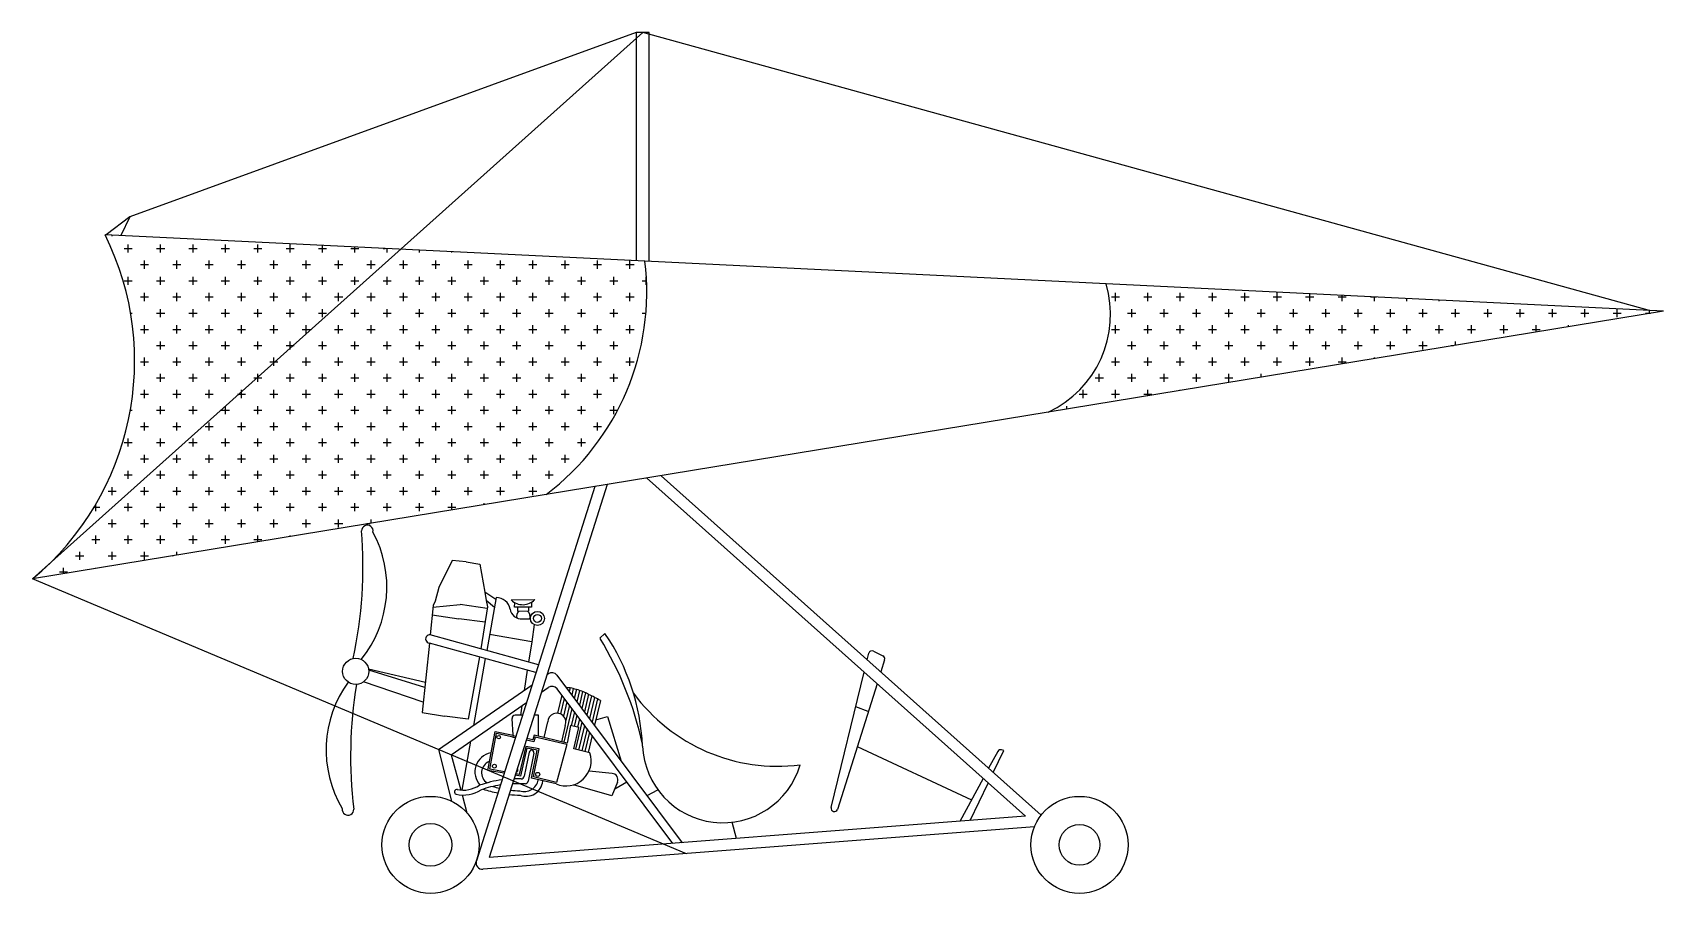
# Model space of a CAD drawing. Header units: millimetres. Extents: x -3234 to 1804, y 0 to 2661.
import ezdxf

# ---------------------------------------------------------------- set-up
doc = ezdxf.new("R2010")
doc.units = ezdxf.units.MM
doc.linetypes.add('CONTINUA', pattern=[0])
doc.layers.add('ceco.net 326', color=7, linetype='CONTINUA')

# ---------------------------------------------------------------- blocks, each defined once
blk = doc.blocks.new('*X2')
at = {"color": 0}
for p, q in [((5.65, 9.35), (5.65, 9.372)), ((5.75, 9.35), (5.75, 9.375)), ((5.85, 9.35), (5.85, 9.375)), ((5.95, 9.35), (5.95, 9.375)), ((6.05, 9.35), (6.05, 9.375)), ((6.15, 9.35), (6.15, 9.375)), ((6.25, 9.35), (6.25, 9.375)), ((6.3, 9.4), (6.3, 9.4038)), ((4.7, 9.3), (4.7, 9.325)), ((4.8, 9.3), (4.8, 9.325)), ((4.9, 9.3), (4.9, 9.325)), ((5, 9.3), (5, 9.325)), ((5.1, 9.3), (5.1, 9.325)), ((5.2, 9.3), (5.2, 9.325)), ((5.25, 9.35), (5.25, 9.3524)), ((5.3, 9.3), (5.3, 9.325)), ((5.35, 9.35), (5.35, 9.3573)), ((5.4, 9.3), (5.4, 9.325)), ((5.45, 9.35), (5.45, 9.3622)), ((5.4625, 9.3625), (5.4567, 9.3625)), ((5.5, 9.3), (5.5, 9.325)), ((5.5625, 9.3625), (5.5375, 9.3625)), ((5.55, 9.35), (5.55, 9.3671)), ((5.6, 9.3), (5.6, 9.325)), ((5.6625, 9.3625), (5.6375, 9.3625)), ((5.7, 9.3), (5.7, 9.325)), ((5.7625, 9.3625), (5.7375, 9.3625)), ((5.8, 9.3), (5.8, 9.325)), ((5.8625, 9.3625), (5.8375, 9.3625)), ((5.9, 9.3), (5.9, 9.325)), ((5.9625, 9.3625), (5.9375, 9.3625)), ((6, 9.3), (6, 9.325)), ((6.0625, 9.3625), (6.0375, 9.3625)), ((6.1, 9.3), (6.1, 9.325)), ((6.1625, 9.3625), (6.1375, 9.3625)), ((6.2, 9.3), (6.2, 9.325)), ((6.2625, 9.3625), (6.2375, 9.3625)), ((4.65, 9.25), (4.65, 9.275)), ((4.7125, 9.3125), (4.6875, 9.3125)), ((4.75, 9.25), (4.75, 9.275)), ((4.8125, 9.3125), (4.7875, 9.3125)), ((4.85, 9.25), (4.85, 9.275)), ((4.9125, 9.3125), (4.8875, 9.3125)), ((4.95, 9.25), (4.95, 9.275)), ((5.0125, 9.3125), (4.9875, 9.3125)), ((5.05, 9.25), (5.05, 9.275)), ((5.1125, 9.3125), (5.0875, 9.3125)), ((5.15, 9.25), (5.15, 9.275)), ((5.2125, 9.3125), (5.1875, 9.3125)), ((5.25, 9.25), (5.25, 9.275)), ((5.3125, 9.3125), (5.2875, 9.3125)), ((5.35, 9.25), (5.35, 9.275)), ((5.4125, 9.3125), (5.3875, 9.3125)), ((5.45, 9.25), (5.45, 9.275)), ((5.5125, 9.3125), (5.4875, 9.3125)), ((5.55, 9.25), (5.55, 9.275)), ((5.6125, 9.3125), (5.5875, 9.3125)), ((5.65, 9.25), (5.65, 9.275)), ((5.7125, 9.3125), (5.6875, 9.3125)), ((5.75, 9.25), (5.75, 9.275)), ((5.8125, 9.3125), (5.7875, 9.3125)), ((5.85, 9.25), (5.85, 9.275)), ((5.9125, 9.3125), (5.8875, 9.3125)), ((5.95, 9.25), (5.95, 9.275)), ((6.0125, 9.3125), (5.9875, 9.3125)), ((6.05, 9.25), (6.05, 9.275)), ((6.1125, 9.3125), (6.0875, 9.3125)), ((6.15, 9.25), (6.15, 9.275)), ((6.2125, 9.3125), (6.1875, 9.3125)), ((6.25, 9.25), (6.25, 9.275)), ((4.6625, 9.2625), (4.6488, 9.2625)), ((4.7, 9.2), (4.7, 9.225)), ((4.7625, 9.2625), (4.7375, 9.2625)), ((4.8, 9.2), (4.8, 9.225)), ((4.8625, 9.2625), (4.8375, 9.2625)), ((4.9, 9.2), (4.9, 9.225)), ((4.9625, 9.2625), (4.9375, 9.2625)), ((5, 9.2), (5, 9.225)), ((5.0625, 9.2625), (5.0375, 9.2625)), ((5.1, 9.2), (5.1, 9.225)), ((5.1625, 9.2625), (5.1375, 9.2625)), ((5.2, 9.2), (5.2, 9.225)), ((5.2625, 9.2625), (5.2375, 9.2625)), ((5.3, 9.2), (5.3, 9.225)), ((5.3625, 9.2625), (5.3375, 9.2625)), ((5.4, 9.2), (5.4, 9.225)), ((5.4625, 9.2625), (5.4375, 9.2625)), ((5.5, 9.2), (5.5, 9.225)), ((5.5625, 9.2625), (5.5375, 9.2625)), ((5.6, 9.2), (5.6, 9.225)), ((5.6625, 9.2625), (5.6375, 9.2625)), ((5.7, 9.2), (5.7, 9.225)), ((5.7625, 9.2625), (5.7375, 9.2625)), ((5.8, 9.2), (5.8, 9.225)), ((5.8625, 9.2625), (5.8375, 9.2625)), ((5.9, 9.2), (5.9, 9.225)), ((5.9625, 9.2625), (5.9375, 9.2625)), ((6, 9.2), (6, 9.225)), ((6.0625, 9.2625), (6.0375, 9.2625)), ((6.1, 9.2), (6.1, 9.225)), ((6.1625, 9.2625), (6.1375, 9.2625)), ((6.2, 9.2), (6.2, 9.225)), ((6.2625, 9.2625), (6.2375, 9.2625)), ((4.65, 9.1721), (4.65, 9.175)), ((4.7125, 9.2125), (4.6875, 9.2125)), ((4.75, 9.15), (4.75, 9.175)), ((4.8125, 9.2125), (4.7875, 9.2125)), ((4.85, 9.15), (4.85, 9.175)), ((4.9125, 9.2125), (4.8875, 9.2125)), ((4.95, 9.15), (4.95, 9.175)), ((5.0125, 9.2125), (4.9875, 9.2125)), ((5.05, 9.15), (5.05, 9.175)), ((5.1125, 9.2125), (5.0875, 9.2125)), ((5.15, 9.15), (5.15, 9.175)), ((5.2125, 9.2125), (5.1875, 9.2125)), ((5.25, 9.15), (5.25, 9.175)), ((5.3125, 9.2125), (5.2875, 9.2125)), ((5.35, 9.15), (5.35, 9.175)), ((5.4125, 9.2125), (5.3875, 9.2125)), ((5.45, 9.15), (5.45, 9.175)), ((5.5125, 9.2125), (5.4875, 9.2125)), ((5.55, 9.15), (5.55, 9.175)), ((5.6125, 9.2125), (5.5875, 9.2125)), ((5.65, 9.15), (5.65, 9.175)), ((5.7125, 9.2125), (5.6875, 9.2125)), ((5.75, 9.15), (5.75, 9.175)), ((5.8125, 9.2125), (5.7875, 9.2125)), ((5.85, 9.15), (5.85, 9.175)), ((5.9125, 9.2125), (5.8875, 9.2125)), ((5.95, 9.15), (5.95, 9.175)), ((6.0125, 9.2125), (5.9875, 9.2125)), ((6.05, 9.15), (6.05, 9.175)), ((6.1125, 9.2125), (6.0875, 9.2125)), ((6.15, 9.15), (6.15, 9.175)), ((6.2125, 9.2125), (6.1875, 9.2125)), ((4.6625, 9.1625), (4.6507, 9.1625)), ((4.7, 9.1), (4.7, 9.125)), ((4.7625, 9.1625), (4.7375, 9.1625)), ((4.8, 9.1), (4.8, 9.125)), ((4.8625, 9.1625), (4.8375, 9.1625)), ((4.9, 9.1), (4.9, 9.125)), ((4.9625, 9.1625), (4.9375, 9.1625)), ((5, 9.1), (5, 9.125)), ((5.0625, 9.1625), (5.0375, 9.1625)), ((5.1, 9.1), (5.1, 9.125)), ((5.1625, 9.1625), (5.1375, 9.1625)), ((5.2, 9.1), (5.2, 9.125)), ((5.2625, 9.1625), (5.2375, 9.1625)), ((5.3, 9.1), (5.3, 9.125)), ((5.3625, 9.1625), (5.3375, 9.1625)), ((5.4, 9.1), (5.4, 9.125)), ((5.4625, 9.1625), (5.4375, 9.1625)), ((5.5, 9.1), (5.5, 9.125)), ((5.5625, 9.1625), (5.5375, 9.1625)), ((5.6, 9.1), (5.6, 9.125)), ((5.6625, 9.1625), (5.6375, 9.1625)), ((5.7, 9.1), (5.7, 9.125)), ((5.7625, 9.1625), (5.7375, 9.1625)), ((5.8, 9.1), (5.8, 9.125)), ((5.8625, 9.1625), (5.8375, 9.1625)), ((5.9, 9.1), (5.9, 9.125)), ((5.9625, 9.1625), (5.9375, 9.1625)), ((6, 9.1), (6, 9.125)), ((6.0625, 9.1625), (6.0375, 9.1625)), ((6.1, 9.1), (6.1, 9.125)), ((6.1625, 9.1625), (6.1375, 9.1625)), ((6.2, 9.1), (6.2, 9.125)), ((6.2428, 9.1625), (6.2375, 9.1625)), ((4.7125, 9.1125), (4.6875, 9.1125)), ((4.75, 9.05), (4.75, 9.075)), ((4.8125, 9.1125), (4.7875, 9.1125)), ((4.85, 9.05), (4.85, 9.075)), ((4.9125, 9.1125), (4.8875, 9.1125)), ((4.95, 9.05), (4.95, 9.075)), ((5.0125, 9.1125), (4.9875, 9.1125)), ((5.05, 9.05), (5.05, 9.075)), ((5.1125, 9.1125), (5.0875, 9.1125)), ((5.15, 9.05), (5.15, 9.075)), ((5.2125, 9.1125), (5.1875, 9.1125)), ((5.25, 9.05), (5.25, 9.075)), ((5.3125, 9.1125), (5.2875, 9.1125)), ((5.35, 9.05), (5.35, 9.075)), ((5.4125, 9.1125), (5.3875, 9.1125)), ((5.45, 9.05), (5.45, 9.075)), ((5.5125, 9.1125), (5.4875, 9.1125)), ((5.55, 9.05), (5.55, 9.075)), ((5.6125, 9.1125), (5.5875, 9.1125)), ((5.65, 9.05), (5.65, 9.075)), ((5.7125, 9.1125), (5.6875, 9.1125)), ((5.75, 9.05), (5.75, 9.075)), ((5.8125, 9.1125), (5.7875, 9.1125)), ((5.85, 9.05), (5.85, 9.075)), ((5.9125, 9.1125), (5.8875, 9.1125)), ((5.95, 9.05), (5.95, 9.075)), ((6.0125, 9.1125), (5.9875, 9.1125)), ((6.05, 9.05), (6.05, 9.075)), ((6.1125, 9.1125), (6.0875, 9.1125)), ((6.15, 9.05), (6.15, 9.075)), ((6.2125, 9.1125), (6.1875, 9.1125)), ((4.7, 9), (4.7, 9.025)), ((4.7625, 9.0625), (4.7375, 9.0625)), ((4.8, 9), (4.8, 9.025)), ((4.8625, 9.0625), (4.8375, 9.0625)), ((4.9, 9), (4.9, 9.025)), ((4.9625, 9.0625), (4.9375, 9.0625)), ((5, 9), (5, 9.025)), ((5.0625, 9.0625), (5.0375, 9.0625)), ((5.1, 9), (5.1, 9.025)), ((5.1625, 9.0625), (5.1375, 9.0625)), ((5.2, 9), (5.2, 9.025)), ((5.2625, 9.0625), (5.2375, 9.0625)), ((5.3, 9), (5.3, 9.025)), ((5.3625, 9.0625), (5.3375, 9.0625)), ((5.4, 9), (5.4, 9.025)), ((5.4625, 9.0625), (5.4375, 9.0625)), ((5.5, 9), (5.5, 9.025)), ((5.5625, 9.0625), (5.5375, 9.0625)), ((5.6, 9), (5.6, 9.025)), ((5.6625, 9.0625), (5.6375, 9.0625)), ((5.7, 9), (5.7, 9.025)), ((5.7625, 9.0625), (5.7375, 9.0625)), ((5.8, 9), (5.8, 9.025)), ((5.8625, 9.0625), (5.8375, 9.0625)), ((5.9, 9), (5.9, 9.025)), ((5.9625, 9.0625), (5.9375, 9.0625)), ((6, 9), (6, 9.025)), ((6.0625, 9.0625), (6.0375, 9.0625)), ((6.1, 9), (6.1, 9.025)), ((6.1625, 9.0625), (6.1375, 9.0625)), ((6.2, 9), (6.2, 9.025)), ((4.7125, 9.0125), (4.6875, 9.0125)), ((4.75, 8.95), (4.75, 8.975)), ((4.8125, 9.0125), (4.7875, 9.0125)), ((4.85, 8.95), (4.85, 8.975)), ((4.9125, 9.0125), (4.8875, 9.0125)), ((4.95, 8.95), (4.95, 8.975)), ((5.0125, 9.0125), (4.9875, 9.0125)), ((5.05, 8.95), (5.05, 8.975)), ((5.1125, 9.0125), (5.0875, 9.0125)), ((5.15, 8.95), (5.15, 8.975)), ((5.2125, 9.0125), (5.1875, 9.0125)), ((5.25, 8.95), (5.25, 8.975)), ((5.3125, 9.0125), (5.2875, 9.0125)), ((5.35, 8.95), (5.35, 8.975)), ((5.4125, 9.0125), (5.3875, 9.0125)), ((5.45, 8.95), (5.45, 8.975)), ((5.5125, 9.0125), (5.4875, 9.0125)), ((5.55, 8.95), (5.55, 8.975)), ((5.6125, 9.0125), (5.5875, 9.0125)), ((5.65, 8.95), (5.65, 8.975)), ((5.7125, 9.0125), (5.6875, 9.0125)), ((5.75, 8.95), (5.75, 8.975)), ((5.8125, 9.0125), (5.7875, 9.0125)), ((5.85, 8.95), (5.85, 8.975)), ((5.9125, 9.0125), (5.8875, 9.0125)), ((5.95, 8.95), (5.95, 8.975)), ((6.0125, 9.0125), (5.9875, 9.0125)), ((6.05, 8.95), (6.05, 8.975)), ((6.1125, 9.0125), (6.0875, 9.0125)), ((6.15, 8.95), (6.15, 8.975)), ((6.2125, 9.0125), (6.1875, 9.0125)), ((4.7625, 8.9625), (4.7375, 8.9625)), ((4.8, 8.9), (4.8, 8.925)), ((4.8625, 8.9625), (4.8375, 8.9625)), ((4.9, 8.9), (4.9, 8.925)), ((4.9625, 8.9625), (4.9375, 8.9625)), ((5, 8.9), (5, 8.925)), ((5.0625, 8.9625), (5.0375, 8.9625)), ((5.1, 8.9), (5.1, 8.925)), ((5.1625, 8.9625), (5.1375, 8.9625)), ((5.2, 8.9), (5.2, 8.925)), ((5.2625, 8.9625), (5.2375, 8.9625)), ((5.3, 8.9), (5.3, 8.925)), ((5.3625, 8.9625), (5.3375, 8.9625)), ((5.4, 8.9), (5.4, 8.925)), ((5.4625, 8.9625), (5.4375, 8.9625)), ((5.5, 8.9), (5.5, 8.925)), ((5.5625, 8.9625), (5.5375, 8.9625)), ((5.6, 8.9), (5.6, 8.925)), ((5.6625, 8.9625), (5.6375, 8.9625)), ((5.7, 8.9), (5.7, 8.925)), ((5.7625, 8.9625), (5.7375, 8.9625)), ((5.8, 8.9), (5.8, 8.925)), ((5.8625, 8.9625), (5.8375, 8.9625)), ((5.9, 8.9), (5.9, 8.925)), ((5.9625, 8.9625), (5.9375, 8.9625)), ((6, 8.9), (6, 8.925)), ((6.0625, 8.9625), (6.0375, 8.9625)), ((6.1, 8.9), (6.1, 8.925)), ((6.1625, 8.9625), (6.1375, 8.9625)), ((6.2, 8.9), (6.2, 8.925)), ((4.75, 8.85), (4.75, 8.875)), ((4.8125, 8.9125), (4.7875, 8.9125)), ((4.85, 8.85), (4.85, 8.875)), ((4.9125, 8.9125), (4.8875, 8.9125)), ((4.95, 8.85), (4.95, 8.875)), ((5.0125, 8.9125), (4.9875, 8.9125)), ((5.05, 8.85), (5.05, 8.875)), ((5.1125, 8.9125), (5.0875, 8.9125)), ((5.15, 8.85), (5.15, 8.875)), ((5.2125, 8.9125), (5.1875, 8.9125)), ((5.25, 8.85), (5.25, 8.875)), ((5.3125, 8.9125), (5.2875, 8.9125)), ((5.35, 8.85), (5.35, 8.875)), ((5.4125, 8.9125), (5.3875, 8.9125)), ((5.45, 8.85), (5.45, 8.875)), ((5.5125, 8.9125), (5.4875, 8.9125)), ((5.55, 8.85), (5.55, 8.875)), ((5.6125, 8.9125), (5.5875, 8.9125)), ((5.65, 8.85), (5.65, 8.875)), ((5.7125, 8.9125), (5.6875, 8.9125)), ((5.75, 8.85), (5.75, 8.875)), ((5.8125, 8.9125), (5.7875, 8.9125)), ((5.85, 8.85), (5.85, 8.875)), ((5.9125, 8.9125), (5.8875, 8.9125)), ((5.95, 8.85), (5.95, 8.875)), ((6.0125, 8.9125), (5.9875, 8.9125)), ((6.05, 8.85), (6.05, 8.875)), ((6.1125, 8.9125), (6.0875, 8.9125)), ((6.15, 8.85), (6.15, 8.875)), ((6.2125, 8.9125), (6.1875, 8.9125)), ((4.7625, 8.8625), (4.7381, 8.8625)), ((4.8, 8.8), (4.8, 8.825)), ((4.8625, 8.8625), (4.8375, 8.8625)), ((4.9, 8.8), (4.9, 8.825)), ((4.9625, 8.8625), (4.9375, 8.8625)), ((5, 8.8), (5, 8.825)), ((5.0625, 8.8625), (5.0375, 8.8625)), ((5.1, 8.8), (5.1, 8.825)), ((5.1625, 8.8625), (5.1375, 8.8625)), ((5.2, 8.8), (5.2, 8.825)), ((5.2625, 8.8625), (5.2375, 8.8625)), ((5.3, 8.8), (5.3, 8.825)), ((5.3625, 8.8625), (5.3375, 8.8625)), ((5.4, 8.8), (5.4, 8.825)), ((5.4625, 8.8625), (5.4375, 8.8625)), ((5.5, 8.8), (5.5, 8.825)), ((5.5625, 8.8625), (5.5375, 8.8625)), ((5.6, 8.8), (5.6, 8.825)), ((5.6625, 8.8625), (5.6375, 8.8625)), ((5.7, 8.8), (5.7, 8.825)), ((5.7625, 8.8625), (5.7375, 8.8625)), ((5.8, 8.8), (5.8, 8.825)), ((5.8625, 8.8625), (5.8375, 8.8625)), ((5.9, 8.8), (5.9, 8.825)), ((5.9625, 8.8625), (5.9375, 8.8625)), ((6, 8.8), (6, 8.825)), ((6.0625, 8.8625), (6.0375, 8.8625)), ((6.1, 8.8), (6.1, 8.825)), ((6.1625, 8.8625), (6.1375, 8.8625)), ((6.2, 8.8), (6.2, 8.825)), ((6.2436, 8.8625), (6.2375, 8.8625)), ((4.8125, 8.8125), (4.7875, 8.8125)), ((4.85, 8.75), (4.85, 8.775)), ((4.9125, 8.8125), (4.8875, 8.8125)), ((4.95, 8.75), (4.95, 8.775)), ((5.0125, 8.8125), (4.9875, 8.8125)), ((5.05, 8.75), (5.05, 8.775)), ((5.1125, 8.8125), (5.0875, 8.8125)), ((5.15, 8.75), (5.15, 8.775)), ((5.2125, 8.8125), (5.1875, 8.8125)), ((5.25, 8.75), (5.25, 8.775)), ((5.3125, 8.8125), (5.2875, 8.8125)), ((5.35, 8.75), (5.35, 8.775)), ((5.4125, 8.8125), (5.3875, 8.8125)), ((5.45, 8.75), (5.45, 8.775)), ((5.5125, 8.8125), (5.4875, 8.8125)), ((5.55, 8.75), (5.55, 8.775)), ((5.6125, 8.8125), (5.5875, 8.8125)), ((5.65, 8.75), (5.65, 8.775)), ((5.7125, 8.8125), (5.6875, 8.8125)), ((5.75, 8.75), (5.75, 8.775)), ((5.8125, 8.8125), (5.7875, 8.8125)), ((5.85, 8.75), (5.85, 8.775)), ((5.9125, 8.8125), (5.8875, 8.8125)), ((5.95, 8.75), (5.95, 8.775)), ((6.0125, 8.8125), (5.9875, 8.8125)), ((6.05, 8.75), (6.05, 8.775)), ((6.1125, 8.8125), (6.0875, 8.8125)), ((6.15, 8.75), (6.15, 8.775)), ((6.2125, 8.8125), (6.1875, 8.8125)), ((6.25, 8.75), (6.25, 8.775)), ((4.8625, 8.7625), (4.8375, 8.7625)), ((4.9, 8.7), (4.9, 8.725)), ((4.9625, 8.7625), (4.9375, 8.7625)), ((5, 8.7), (5, 8.725)), ((5.0625, 8.7625), (5.0375, 8.7625)), ((5.1, 8.7), (5.1, 8.725)), ((5.1625, 8.7625), (5.1375, 8.7625)), ((5.2, 8.7), (5.2, 8.725)), ((5.2625, 8.7625), (5.2375, 8.7625)), ((5.3, 8.7), (5.3, 8.725)), ((5.3625, 8.7625), (5.3375, 8.7625)), ((5.4, 8.7), (5.4, 8.725)), ((5.4625, 8.7625), (5.4375, 8.7625)), ((5.5, 8.7), (5.5, 8.725)), ((5.5625, 8.7625), (5.5375, 8.7625)), ((5.6, 8.7), (5.6, 8.725)), ((5.6625, 8.7625), (5.6375, 8.7625)), ((5.7, 8.7), (5.7, 8.725)), ((5.7625, 8.7625), (5.7375, 8.7625)), ((5.8, 8.7), (5.8, 8.725)), ((5.8625, 8.7625), (5.8375, 8.7625)), ((5.9, 8.7), (5.9, 8.725)), ((5.9625, 8.7625), (5.9375, 8.7625)), ((6, 8.7), (6, 8.725)), ((6.0625, 8.7625), (6.0375, 8.7625)), ((6.1, 8.7), (6.1, 8.725)), ((6.1625, 8.7625), (6.1375, 8.7625)), ((6.2, 8.7), (6.2, 8.725)), ((6.2625, 8.7625), (6.2375, 8.7625)), ((4.9125, 8.7125), (4.8875, 8.7125)), ((4.95, 8.65), (4.95, 8.675)), ((5.0125, 8.7125), (4.9875, 8.7125)), ((5.05, 8.65), (5.05, 8.675)), ((5.1125, 8.7125), (5.0875, 8.7125)), ((5.15, 8.65), (5.15, 8.675)), ((5.2125, 8.7125), (5.1875, 8.7125)), ((5.25, 8.65), (5.25, 8.675)), ((5.3125, 8.7125), (5.2875, 8.7125)), ((5.35, 8.65), (5.35, 8.675)), ((5.4125, 8.7125), (5.3875, 8.7125)), ((5.45, 8.65), (5.45, 8.675)), ((5.5125, 8.7125), (5.4875, 8.7125)), ((5.55, 8.65), (5.55, 8.675)), ((5.6125, 8.7125), (5.5875, 8.7125)), ((5.65, 8.65), (5.65, 8.675)), ((5.7125, 8.7125), (5.6875, 8.7125)), ((5.75, 8.65), (5.75, 8.675)), ((5.8125, 8.7125), (5.7875, 8.7125)), ((5.85, 8.65), (5.85, 8.675)), ((5.9125, 8.7125), (5.8875, 8.7125)), ((5.95, 8.65), (5.95, 8.675)), ((6.0125, 8.7125), (5.9875, 8.7125)), ((6.05, 8.65), (6.05, 8.675)), ((6.1125, 8.7125), (6.0875, 8.7125)), ((6.15, 8.65), (6.15, 8.675)), ((6.2125, 8.7125), (6.1875, 8.7125)), ((6.25, 8.65), (6.25, 8.675)), ((4.9625, 8.6625), (4.9375, 8.6625)), ((5, 8.6), (5, 8.625)), ((5.0625, 8.6625), (5.0375, 8.6625)), ((5.1, 8.6), (5.1, 8.625)), ((5.1625, 8.6625), (5.1375, 8.6625)), ((5.2, 8.6), (5.2, 8.625)), ((5.2625, 8.6625), (5.2375, 8.6625)), ((5.3, 8.6), (5.3, 8.625)), ((5.3625, 8.6625), (5.3375, 8.6625)), ((5.4, 8.6), (5.4, 8.625)), ((5.4625, 8.6625), (5.4375, 8.6625)), ((5.5, 8.6), (5.5, 8.625)), ((5.5625, 8.6625), (5.5375, 8.6625)), ((5.6, 8.6), (5.6, 8.625)), ((5.6625, 8.6625), (5.6375, 8.6625)), ((5.7, 8.6), (5.7, 8.625)), ((5.7625, 8.6625), (5.7375, 8.6625)), ((5.8, 8.6), (5.8, 8.625)), ((5.8625, 8.6625), (5.8375, 8.6625)), ((5.9, 8.6), (5.9, 8.625)), ((5.9625, 8.6625), (5.9375, 8.6625)), ((6, 8.6), (6, 8.625)), ((6.0625, 8.6625), (6.0375, 8.6625)), ((6.1, 8.6), (6.1, 8.625)), ((6.1625, 8.6625), (6.1375, 8.6625)), ((6.2, 8.6), (6.2, 8.625)), ((6.2625, 8.6625), (6.2375, 8.6625)), ((6.3, 8.6), (6.3, 8.625)), ((5.0125, 8.6125), (4.9875, 8.6125)), ((5.1125, 8.6125), (5.0875, 8.6125)), ((5.15, 8.5705), (5.15, 8.575)), ((5.2125, 8.6125), (5.1875, 8.6125)), ((5.25, 8.5541), (5.25, 8.575)), ((5.3125, 8.6125), (5.2875, 8.6125)), ((5.35, 8.55), (5.35, 8.575)), ((5.4125, 8.6125), (5.3875, 8.6125)), ((5.45, 8.55), (5.45, 8.575)), ((5.5125, 8.6125), (5.4875, 8.6125)), ((5.55, 8.55), (5.55, 8.575)), ((5.6125, 8.6125), (5.5875, 8.6125)), ((5.65, 8.55), (5.65, 8.575)), ((5.7125, 8.6125), (5.6875, 8.6125)), ((5.75, 8.55), (5.75, 8.575)), ((5.8125, 8.6125), (5.7875, 8.6125)), ((5.85, 8.55), (5.85, 8.575)), ((5.9125, 8.6125), (5.8875, 8.6125)), ((5.95, 8.55), (5.95, 8.575)), ((6.0125, 8.6125), (5.9875, 8.6125)), ((6.05, 8.55), (6.05, 8.575)), ((6.1125, 8.6125), (6.0875, 8.6125)), ((6.15, 8.55), (6.15, 8.575)), ((6.2125, 8.6125), (6.1875, 8.6125)), ((6.25, 8.55), (6.25, 8.575)), ((6.3125, 8.6125), (6.2875, 8.6125)), ((6.35, 8.55), (6.35, 8.5725)), ((5.2625, 8.5625), (5.2375, 8.5625)), ((5.3625, 8.5625), (5.3375, 8.5625)), ((5.4625, 8.5625), (5.4375, 8.5625)), ((5.5, 8.513), (5.5, 8.525)), ((5.5625, 8.5625), (5.5375, 8.5625)), ((5.6, 8.5), (5.6, 8.525)), ((5.6625, 8.5625), (5.6375, 8.5625)), ((5.7, 8.5), (5.7, 8.525)), ((5.7625, 8.5625), (5.7375, 8.5625)), ((5.8, 8.5), (5.8, 8.525)), ((5.8625, 8.5625), (5.8375, 8.5625)), ((5.9, 8.5), (5.9, 8.525)), ((5.9625, 8.5625), (5.9375, 8.5625)), ((6, 8.5), (6, 8.525)), ((6.0625, 8.5625), (6.0375, 8.5625)), ((6.1, 8.5), (6.1, 8.525)), ((6.1625, 8.5625), (6.1375, 8.5625)), ((6.2, 8.5), (6.2, 8.525)), ((6.2625, 8.5625), (6.2375, 8.5625)), ((6.3, 8.5), (6.3, 8.525)), ((6.3559, 8.5625), (6.3375, 8.5625)), ((5.5125, 8.5125), (5.5031, 8.5125)), ((5.6125, 8.5125), (5.5875, 8.5125)), ((5.7125, 8.5125), (5.6875, 8.5125)), ((5.75, 8.4719), (5.75, 8.475)), ((5.8125, 8.5125), (5.7875, 8.5125)), ((5.85, 8.4555), (5.85, 8.475)), ((5.9125, 8.5125), (5.8875, 8.5125)), ((5.95, 8.45), (5.95, 8.475)), ((6.0125, 8.5125), (5.9875, 8.5125)), ((6.05, 8.45), (6.05, 8.475)), ((6.1125, 8.5125), (6.0875, 8.5125)), ((6.15, 8.45), (6.15, 8.475)), ((6.2125, 8.5125), (6.1875, 8.5125)), ((6.25, 8.45), (6.25, 8.475)), ((6.3125, 8.5125), (6.2875, 8.5125)), ((6.35, 8.45), (6.35, 8.475)), ((6.3883, 8.5125), (6.3875, 8.5125)), ((5.8625, 8.4625), (5.8375, 8.4625)), ((5.9625, 8.4625), (5.9375, 8.4625)), ((6.0625, 8.4625), (6.0375, 8.4625)), ((6.1, 8.4144), (6.1, 8.425)), ((6.1625, 8.4625), (6.1375, 8.4625)), ((6.2, 8.4), (6.2, 8.425)), ((6.2625, 8.4625), (6.2375, 8.4625)), ((6.3, 8.4), (6.3, 8.425)), ((6.3625, 8.4625), (6.3375, 8.4625)), ((6.4, 8.4), (6.4, 8.425)), ((6.1125, 8.4125), (6.1116, 8.4125)), ((6.2125, 8.4125), (6.1875, 8.4125)), ((6.3125, 8.4125), (6.2875, 8.4125)), ((6.35, 8.3733), (6.35, 8.375)), ((6.4125, 8.4125), (6.3875, 8.4125)), ((6.45, 8.3569), (6.45, 8.375)), ((6.4625, 8.3625), (6.4375, 8.3625))]:
    blk.add_line(p, q, dxfattribs=at)
blk = doc.blocks.new('*X1')
at = {"color": 0}
for p, q in [((2.6, 9.2), (2.6, 9.2226)), ((2.7, 9.2), (2.7, 9.225)), ((2.8, 9.2), (2.8, 9.225)), ((2.9, 9.2), (2.9, 9.225)), ((3, 9.2), (3, 9.225)), ((3.1, 9.2), (3.1, 9.225)), ((3.2, 9.2), (3.2, 9.225)), ((1.55, 9.1621), (1.55, 9.1712)), ((1.65, 9.15), (1.65, 9.175)), ((1.75, 9.15), (1.75, 9.175)), ((1.85, 9.15), (1.85, 9.175)), ((1.95, 9.15), (1.95, 9.175)), ((2.05, 9.15), (2.05, 9.175)), ((2.15, 9.15), (2.15, 9.175)), ((2.2, 9.2), (2.2, 9.203)), ((2.25, 9.15), (2.25, 9.175)), ((2.3, 9.2), (2.3, 9.2079)), ((2.35, 9.15), (2.35, 9.175)), ((2.4125, 9.2125), (2.3937, 9.2125)), ((2.4, 9.2), (2.4, 9.2128)), ((2.45, 9.15), (2.45, 9.175)), ((2.5125, 9.2125), (2.4875, 9.2125)), ((2.5, 9.2), (2.5, 9.2177)), ((2.55, 9.15), (2.55, 9.175)), ((2.6125, 9.2125), (2.5875, 9.2125)), ((2.65, 9.15), (2.65, 9.175)), ((2.7125, 9.2125), (2.6875, 9.2125)), ((2.75, 9.15), (2.75, 9.175)), ((2.8125, 9.2125), (2.7875, 9.2125)), ((2.85, 9.15), (2.85, 9.175)), ((2.9125, 9.2125), (2.8875, 9.2125)), ((2.95, 9.15), (2.95, 9.175)), ((3.0125, 9.2125), (2.9875, 9.2125)), ((3.05, 9.15), (3.05, 9.175)), ((3.1125, 9.2125), (3.0875, 9.2125)), ((3.15, 9.15), (3.15, 9.175)), ((3.2125, 9.2125), (3.1875, 9.2125)), ((1.5625, 9.1625), (1.5473, 9.1625)), ((1.6625, 9.1625), (1.6375, 9.1625)), ((1.7625, 9.1625), (1.7375, 9.1625)), ((1.8, 9.121), (1.8, 9.125)), ((1.8625, 9.1625), (1.8375, 9.1625)), ((1.9, 9.1046), (1.9, 9.125)), ((1.9625, 9.1625), (1.9375, 9.1625)), ((2, 9.1), (2, 9.125)), ((2.0625, 9.1625), (2.0375, 9.1625)), ((2.1, 9.1), (2.1, 9.125)), ((2.1625, 9.1625), (2.1375, 9.1625)), ((2.2, 9.1), (2.2, 9.125)), ((2.2625, 9.1625), (2.2375, 9.1625)), ((2.3, 9.1), (2.3, 9.125)), ((2.3625, 9.1625), (2.3375, 9.1625)), ((2.4, 9.1), (2.4, 9.125)), ((2.4625, 9.1625), (2.4375, 9.1625)), ((2.5, 9.1), (2.5, 9.125)), ((2.5625, 9.1625), (2.5375, 9.1625)), ((2.6, 9.1), (2.6, 9.125)), ((2.6625, 9.1625), (2.6375, 9.1625)), ((2.7, 9.1), (2.7, 9.125)), ((2.7625, 9.1625), (2.7375, 9.1625)), ((2.8, 9.1), (2.8, 9.125)), ((2.8625, 9.1625), (2.8375, 9.1625)), ((2.9, 9.1), (2.9, 9.125)), ((2.9625, 9.1625), (2.9375, 9.1625)), ((3, 9.1), (3, 9.125)), ((3.0625, 9.1625), (3.0375, 9.1625)), ((3.1, 9.1), (3.1, 9.125)), ((3.1625, 9.1625), (3.1375, 9.1625)), ((3.2, 9.1), (3.2, 9.125)), ((1.9125, 9.1125), (1.8875, 9.1125)), ((2.0125, 9.1125), (1.9875, 9.1125)), ((2.1125, 9.1125), (2.0875, 9.1125)), ((2.15, 9.0635), (2.15, 9.075)), ((2.2125, 9.1125), (2.1875, 9.1125)), ((2.25, 9.05), (2.25, 9.075)), ((2.3125, 9.1125), (2.2875, 9.1125)), ((2.35, 9.05), (2.35, 9.075)), ((2.4125, 9.1125), (2.3875, 9.1125)), ((2.45, 9.05), (2.45, 9.075)), ((2.5125, 9.1125), (2.4875, 9.1125)), ((2.55, 9.05), (2.55, 9.075)), ((2.6125, 9.1125), (2.5875, 9.1125)), ((2.65, 9.05), (2.65, 9.075)), ((2.7125, 9.1125), (2.6875, 9.1125)), ((2.75, 9.05), (2.75, 9.075)), ((2.8125, 9.1125), (2.7875, 9.1125)), ((2.85, 9.05), (2.85, 9.075)), ((2.9125, 9.1125), (2.8875, 9.1125)), ((2.95, 9.05), (2.95, 9.075)), ((3.0125, 9.1125), (2.9875, 9.1125)), ((3.05, 9.05), (3.05, 9.075)), ((3.1125, 9.1125), (3.0875, 9.1125)), ((3.15, 9.05), (3.15, 9.075)), ((3.2125, 9.1125), (3.1875, 9.1125)), ((2.1625, 9.0625), (2.1559, 9.0625)), ((2.2625, 9.0625), (2.2375, 9.0625)), ((2.3625, 9.0625), (2.3375, 9.0625)), ((2.4, 9.0224), (2.4, 9.025)), ((2.4625, 9.0625), (2.4375, 9.0625)), ((2.5, 9.006), (2.5, 9.025)), ((2.5625, 9.0625), (2.5375, 9.0625)), ((2.6, 9), (2.6, 9.025)), ((2.6625, 9.0625), (2.6375, 9.0625)), ((2.7, 9), (2.7, 9.025)), ((2.7625, 9.0625), (2.7375, 9.0625)), ((2.8, 9), (2.8, 9.025)), ((2.8625, 9.0625), (2.8375, 9.0625)), ((2.9, 9), (2.9, 9.025)), ((2.9625, 9.0625), (2.9375, 9.0625)), ((3, 9), (3, 9.025)), ((3.0625, 9.0625), (3.0375, 9.0625)), ((3.1, 9), (3.1, 9.025)), ((3.1625, 9.0625), (3.1375, 9.0625)), ((3.2, 9), (3.2, 9.025)), ((2.5125, 9.0125), (2.4875, 9.0125)), ((2.6125, 9.0125), (2.5875, 9.0125)), ((2.7125, 9.0125), (2.6875, 9.0125)), ((2.75, 8.9649), (2.75, 8.975)), ((2.8125, 9.0125), (2.7875, 9.0125)), ((2.85, 8.95), (2.85, 8.975)), ((2.9125, 9.0125), (2.8875, 9.0125)), ((2.95, 8.95), (2.95, 8.975)), ((3.0125, 9.0125), (2.9875, 9.0125)), ((3.05, 8.95), (3.05, 8.975)), ((3.1125, 9.0125), (3.0875, 9.0125)), ((3.15, 8.95), (3.15, 8.975)), ((3.2125, 9.0125), (3.1875, 9.0125)), ((3.25, 8.95), (3.25, 8.975)), ((2.8625, 8.9625), (2.8375, 8.9625)), ((2.9625, 8.9625), (2.9375, 8.9625)), ((3, 8.9238), (3, 8.925)), ((3.0625, 8.9625), (3.0375, 8.9625)), ((3.1, 8.9074), (3.1, 8.925)), ((3.1625, 8.9625), (3.1375, 8.9625)), ((3.2, 8.9), (3.2, 8.925)), ((3.2625, 8.9625), (3.2375, 8.9625)), ((3.3, 8.9), (3.3, 8.925)), ((3.1125, 8.9125), (3.0875, 8.9125)), ((3.2125, 8.9125), (3.1875, 8.9125)), ((3.3125, 8.9125), (3.2875, 8.9125)), ((3.35, 8.8663), (3.35, 8.875))]:
    blk.add_line(p, q, dxfattribs=at)

msp = doc.modelspace()

# ---------------------------------------------------------------- linework, layer by layer
for p, q in [((-1349.4, 2660.5), (-3234.3, 972.1)), ((-1369.9, 2660.5), (-2933.6, 2091.1)), ((-1369.9, 2660.5), (-1369.9, 1955.4)), ((-1329, 2660.5), (-1369.9, 2660.5)), ((1756.6, 1802.3), (-1349.4, 2660.5)), ((-1329, 1953.4), (-1329, 2660.5)), ((-2933.6, 2091.1), (-3007.5, 2035.2)), ((-2933.6, 2091.1), (-2961.9, 2033.1)), ((-1342.7, 1954.1), (-3010.5, 2035.8)), ((82.1, 1884.3), (-1342.7, 1954.1)), ((1803.9, 1800), (82.1, 1884.3)), ((1803.9, 1800), (-96.4, 1487.7)), ((-96.4, 1487.7), (-1647.4, 1232.9)), ((-1458.9, 1263.9), (-1823.7, 110.8)), ((-166.7, 238.2), (-1338, 1284.4)), ((-118.6, 241.9), (-1292.5, 1290.4)), ((-1647.4, 1232.9), (-3234.3, 972.1)), ((-1497.4, 1257.5), (-1863.4, 100.4)), ((-1937.8, 1029.3), (-1978.8, 945.7)), ((-1895.3, 1024.5), (-1937.8, 1029.3)), ((-1895.2, 1024.4), (-1852.9, 1017.4)), ((-1852.9, 1017.4), (-1837.5, 930.7)), ((-1214, 122.8), (-3234.3, 972.1)), ((-1978.8, 945.7), (-1990.5, 902.9)), ((-1837.5, 930.7), (-1832.9, 905.1)), ((-1803.3, 908.3), (-1837.5, 930.7)), ((-1802.3, 914.2), (-1831.3, 750.5)), ((-1996.8, 890), (-2006.1, 799)), ((-1999.8, 860.9), (-1917.1, 848.2)), ((-1997.4, 884.7), (-1913.9, 893)), ((-1990.5, 902.9), (-1996.8, 890)), ((-1830.1, 880.4), (-1913.9, 893)), ((-1829.4, 885.4), (-1849.3, 755.4)), ((-1832.9, 905.1), (-1829.4, 885.4)), ((-1807.7, 883.6), (-1832.9, 905.1)), ((-1745.2, 885.1), (-1744.2, 898.5)), ((-1693.3, 885.1), (-1745.2, 885.1)), ((-1734.8, 871.6), (-1734.8, 885.1)), ((-1702.6, 872.6), (-1734.8, 871.6)), ((-1702.6, 885.1), (-1702.6, 872.6)), ((-1693.3, 899.7), (-1693.3, 885.1)), ((-1836.6, 837.9), (-1917.1, 848.2)), ((-1721.3, 848.8), (-1696.4, 848.8)), ((-1685.2, 830.7), (-1692.2, 777.1)), ((-2008.6, 773.7), (-2030.5, 558.7)), ((-1692.2, 777.1), (-1822.5, 800.2)), ((-1692.2, 777.1), (-1702, 714.5)), ((-1466, 803.5), (-1481.4, 788.4)), ((-1853.8, 730.7), (-1888.3, 538.7)), ((-1835.7, 725.7), (-1872.4, 519.1)), ((-655.9, 721.8), (-650.9, 742.3)), ((-636.7, 748.8), (-607.4, 734.2)), ((-602.3, 722.3), (-614.2, 684.6)), ((-2021, 652), (-2196.1, 692.9)), ((-2022.6, 636.3), (-2195.7, 690)), ((-1705.9, 689.7), (-1715.6, 627.5)), ((-1644.7, 676.5), (-1641.6, 678.7)), ((-1226.4, 156.7), (-1614.2, 674.2)), ((-766.9, 265.2), (-665.2, 683.4)), ((-2027.2, 591), (-2211.8, 653.8)), ((-1979.9, 444.8), (-1691.4, 644.2)), ((-1661.9, 622.1), (-1641.2, 636.4)), ((-1256, 154.4), (-1613.8, 632)), ((-1599.5, 612.8), (-1612.8, 557)), ((-1583.5, 636.8), (-1584.1, 634)), ((-1573.6, 634.9), (-1576.3, 623.6)), ((-1563.8, 632.8), (-1568.5, 613.2)), ((-1554.1, 630.4), (-1560.7, 602.8)), ((-1544.5, 627.5), (-1552.9, 592.4)), ((-1535.1, 623.9), (-1545.1, 582)), ((-1525.8, 619.8), (-1537.3, 571.6)), ((-1516.6, 615.3), (-1529.5, 561.2)), ((-1507.5, 610.5), (-1521.7, 550.8)), ((-1498.3, 605.7), (-1513.9, 540.4)), ((-625.6, 648.1), (-747.6, 259.8)), ((-2030.5, 558.7), (-1961.3, 548.2)), ((-1941.6, 428.7), (-1708.6, 589.8)), ((-1723.1, 579.8), (-1727.5, 551)), ((-1591.7, 602.4), (-1603.1, 554.5)), ((-1583.9, 592), (-1594.3, 548.2)), ((-1568.3, 571.2), (-1593.1, 467.1)), ((-1576.1, 581.6), (-1587.3, 534.6)), ((-1560.5, 560.8), (-1570.6, 518.4)), ((-1489.2, 600.9), (-1506.1, 530)), ((-1480.1, 596.1), (-1498.4, 519.6)), ((-652.7, 561.9), (-691.2, 576.3)), ((-1888.3, 538.7), (-1961.3, 548.2)), ((-1749.4, 488.8), (-1753, 540.3)), ((-1720.9, 551), (-1743.1, 551)), ((-1671.1, 551), (-1684.4, 551)), ((-1671.1, 485.5), (-1671.1, 551)), ((-1643.1, 530.4), (-1654.6, 481.6)), ((-1588.6, 518.9), (-1600.4, 468.8)), ((-1572.8, 518.9), (-1582.8, 464.7)), ((-1546.7, 512.9), (-1572.8, 518.9)), ((-1562.7, 446.6), (-1546.7, 512.9)), ((-1552.7, 550.4), (-1560.9, 516.1)), ((-1537.1, 529.6), (-1557.2, 445.3)), ((-1544.9, 540), (-1551.1, 513.9)), ((-1529.3, 519.2), (-1547.5, 442.9)), ((-1521.5, 508.8), (-1537.8, 440.6)), ((-1494.3, 536.5), (-1458.4, 547)), ((-1458.4, 547), (-1415.6, 409.1)), ((-1881, 470.6), (-1907.9, 319.2)), ((-1827.6, 380.3), (-1805.5, 500.8)), ((-1821.8, 384.4), (-1801.6, 494.8)), ((-1805.5, 500.8), (-1749.4, 488.8)), ((-1801.6, 494.8), (-1750.1, 483.8)), ((-1743.2, 480.4), (-1750.3, 481.9)), ((-1741.7, 485.2), (-1749.6, 486.8)), ((-1711, 454.4), (-1731.1, 368)), ((-1669.2, 446.6), (-1711, 454.4)), ((-1685.6, 468.9), (-1708.9, 473.6)), ((-1689.2, 474.7), (-1707.4, 478.4)), ((-1685.1, 488.8), (-1689.2, 474.7)), ((-1681.6, 482.8), (-1685.6, 468.9)), ((-1582.8, 464.7), (-1685.1, 488.8)), ((-1584, 459.8), (-1681.6, 482.8)), ((-1513.7, 498.4), (-1528, 438.3)), ((-1505.9, 488), (-1518.3, 435.9)), ((-1979.9, 444.8), (-1939.7, 285)), ((-1941.6, 428.7), (-1911.7, 319.5)), ((-1707.2, 448.6), (-1727.3, 362.3)), ((-1700.1, 436.8), (-1715.6, 362)), ((-1675.1, 442.6), (-1707.2, 448.6)), ((-1685.4, 433.7), (-1703.3, 347)), ((-1693.2, 356.2), (-1675.1, 442.6)), ((-1687.3, 360), (-1669.2, 446.6)), ((-1512.6, 434.6), (-1562.7, 446.6)), ((-1538.7, 440.6), (-1538.6, 440.8)), ((-252.5, 439), (-280.8, 386.8)), ((-266.3, 373.9), (-234.1, 441.5)), ((-234.1, 441.5), (-240.6, 443.7)), ((-1777.7, 371.4), (-1827.6, 380.3)), ((-1776.2, 376.2), (-1821.8, 384.4)), ((-1725.3, 354), (-1746.7, 354)), ((-1727.3, 362.3), (-1743.2, 365.1)), ((-1731.1, 368), (-1741.7, 369.9)), ((-1616.9, 338.2), (-1693.2, 356.2)), ((-1615.8, 343), (-1687.3, 360)), ((-1515.2, 378.8), (-1443.8, 371.1)), ((-297.9, 355.4), (-370.1, 222.5)), ((-1907.5, 304.2), (-1892.3, 249)), ((-1713.1, 339), (-1751.5, 339)), ((-1444.4, 302), (-1562.8, 335.9)), ((-1427.5, 343.7), (-1444.4, 302)), ((-337.3, 225.1), (-281.9, 341.1)), ((-139.4, 205.4), (-1842.8, 74.4)), ((-166.7, 238.2), (-1823.7, 110.8))]:
    msp.add_line(p, q)
for centre, radius in [((-1674.6, 849.8), 21.8), ((-1674.6, 849.8), 12.2), ((-2236.1, 686.3), 40.5), ((-1794.4, 482.8), 5.32), ((-1807.7, 393.3), 6.03), ((-1673.8, 367.9), 6.24), ((-2005, 150), 150), ((0, 150), 150), ((-2005, 150), 66.1), ((0, 150), 63.1)]:
    msp.add_circle(centre, radius)
for centre, radius, start, end in [((-3796.8, 1645.8), 877.7, 309.8611, 26.377), ((-2123, 1858.8), 786.1, 307.2316, 6.9627), ((-236.9, 1789.4), 332.8, 294.9648, 16.5659), ((-3577.1, 1010.4), 1363.3, 347.9621, 4.6212), ((-2495.6, 947.3), 355.8, 320.9661, 28.4357), ((-2200.3, 1120.1), 17.9, 349.0417, 179.5274), ((-1800.9, 872), 42.2, 8.8124, 91.9271), ((-1719.7, 943.7), 51.3, 225.7462, 315.8913), ((-1724.5, 883.6), 35, 188.4735, 275.2579), ((-1718.2, 856), 21, 131.7782, 192.1065), ((-1718.2, 856), 21, 339.7492, 51.9185), ((-2381.8, 238), 1055.3, 12.2055, 31.4335), ((-2020.8, 425.4), 671.3, 2.5747, 34.274), ((-641.2, 739.9), 10, 63.4234, 166.3353), ((-611.9, 725.2), 10, 342.5611, 63.4234), ((-1630.3, 662.2), 20, 36.8491, 124.6648), ((-1971.8, 444), 355.8, 143.9765, 210.7293), ((-888.6, 424.2), 1363.3, 170.6432, 186.9147), ((-1629.8, 620), 20, 36.8491, 124.6648), ((-933.1, 944.4), 551.3, 216.2037, 277.2667), ((-1614.9, 528.9), 28.2, 339.2389, 176.9694), ((-1743.1, 541), 10, 90, 184.0831), ((-1101.9, 466.7), 248.4, 182.5747, 343.8391), ((-1807.7, 375.1), 60.1, 101.028, 222.282), ((-1809.8, 372.8), 37.4, 111.964, 236.6077), ((-1692.6, 435.3), 7.36, 347.5943, 169.7666), ((-1586.8, 410.2), 78.1, 247.2669, 18.1875), ((-243.7, 434.2), 10, 71.5564, 151.489), ((-1740.8, 381.2), 6.22, 276.176, 48.7171), ((-1725.3, 364), 10, 270, 348.2975), ((-1446, 351.2), 20, 337.903, 83.7927), ((-1923.7, 313.6), 7.58, 77.3302, 254.6233), ((-1904.1, 409.1), 105, 257.9077, 301.8975), ((-1904.1, 411.7), 92.5, 258.1789, 302.9955), ((-1735.7, 5.9), 348.7, 97.9757, 109.781), ((-1735.7, 5.9), 333.7, 99.2122, 109.781), ((-1719.1, 720), 416.6, 252.768, 259.2374), ((-1729.3, 581.6), 264.3, 251.661, 256.186), ((-1719.1, 720), 416.6, 264.0861, 268.744), ((-1729.3, 581.6), 264.3, 263.8006, 270.0335), ((-1714.8, 358.1), 43.2, 250.5328, 349.798), ((-1710.1, 352.1), 51.9, 249.4961, 354.0204), ((-1713.1, 349), 10, 270, 348.2975), ((-2259.9, 259.5), 17.9, 171.3353, 1.821), ((-757.2, 262.8), 10, 166.3353, 342.5611), ((-1844.4, 94.4), 20, 162.4466, 274.3951)]:
    msp.add_arc(centre, radius, start, end)
at = {"layer": 'ceco.net 326'}
for p, q in [((-1755.6, 906.9), (-1682.9, 908)), ((-1679.4, 682.3), (-2008.6, 773.7)), ((-1671.8, 706.2), (-2006.1, 799)), ((-1749.4, 488.8), (-1750.3, 481.9)), ((-1584, 459.8), (-1615.8, 343)), ((-686.6, 454), (-334, 289)), ((-1435.9, 322.9), (-1398.6, 344.8)), ((-1335.4, 302.1), (-1302.8, 320.6)), ((-1059.5, 169.5), (-1073.1, 220))]:
    msp.add_line(p, q, dxfattribs=at)
msp.add_arc((-2007.4, 786.4), 12.7, 64.7528, 264.205, dxfattribs=at)
msp.add_open_spline([(-1480.1, 596.1), (-1492.2, 602.6), (-1513.2, 613.9), (-1547.1, 629.9), (-1570.3, 634.3), (-1583.5, 636.8)], degree=3, knots=[0, 0, 0, 0, 41.272914, 71.751825, 111.751825, 111.751825, 111.751825, 111.751825], dxfattribs=at)

# ---------------------------------------------------------------- block references
at = {"xscale": -1000, "yscale": 1000, "zscale": 1000}
for name in ['*X2', '*X1']:
    msp.add_blockref(name, (3311.2, -7369.1), dxfattribs=at)

doc.saveas('drawing.dxf')
